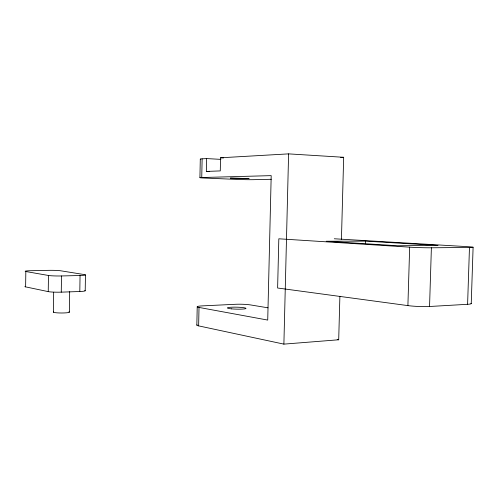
<?xml version="1.0" encoding="UTF-8"?>
<svg xmlns="http://www.w3.org/2000/svg" width="498" height="498" viewBox="0 0 498 498"><rect width="100%" height="100%" fill="white"/><g stroke="black" fill="none" stroke-linecap="round" stroke-linejoin="round"><path stroke-width="0.75" d="M84.847 290.539A9.624 0.865 0.5 0 1 79.805 291.504L61.266 292.152A9.767 0.884 0.4 0 1 48.238 291.623L25.622 286.879L25.828 271.522A9.338 0.654 0.5 0 1 30.795 270.713L48.505 270.339A9.201 0.641 0.6 0 1 60.607 270.775L84.473 274.603A9.63 0.71 0.6 0 1 80.053 275.506L61.503 275.96A9.773 0.722 0.6 0 1 48.468 275.475L25.828 271.522M48.238 291.623L48.468 275.475M53.386 312.109L53.672 292.239M61.266 292.152L61.503 275.96M69.371 312.165L69.676 291.66M79.805 291.504L80.053 275.506M85.208 290.788L85.457 274.94M196.835 325.076L197.22 306.756M199.91 177.674L200.296 159.117M339.885 296.291L338.702 339.773L283.885 344.124L198.634 325.879L199.019 307.44A11.043 1.17 1.3 0 1 202.188 305.89L235.535 304.29A10.794 1.114 1.5 0 1 250.482 304.919L267.98 307.82M271.267 179.286L253.395 179.678A10.856 0.33 1.1 0 1 238.355 179.461L204.883 178.072A11.105 0.349 1.2 0 1 201.74 177.525L202.132 158.837L206.614 158.582L220.907 159.372M209.347 171.561L206.34 171.424L206.614 158.582M341.429 239.606L343.67 157.293L288.597 153.876L220.558 157.785L220.272 170.907L206.34 171.424M283.885 344.124L288.597 153.876M365.457 243.435L365.52 241.125L326.209 241.244L397.398 245.744L438.016 245.464L365.52 241.125M407.899 305.61L409.667 247.164L278.824 238.791L277.616 288.012L407.899 305.61A15.164 1.426 2.5 0 0 429.556 306.494L467.597 304.303A14.834 1.326 2.6 0 0 471.002 303.344M429.556 306.494L431.386 247.786L469.471 247.45L467.597 304.303M471.233 303.631L473.1 247.238M340.632 157.443L343.67 157.293M201.74 177.525L271.198 175.632L267.725 320.077L199.019 307.44M220.558 157.785L223.608 157.953M334.289 238.772L467.927 246.691A14.872 0.504 1.7 0 1 469.471 247.45M337.202 339.487L338.702 339.773M68.886 311.829A7.999 0.896 0.2 0 1 61.752 312.999A7.999 0.896 0.2 0 1 53.641 311.841M25.622 286.879A9.331 0.797 0.3 0 1 25.056 286.425M431.386 247.786A15.208 0.542 1.7 0 1 409.667 247.164M200.532 159.236A11.118 0.566 1.2 0 1 202.132 158.837M198.634 325.879A11.037 1.382 1.3 0 1 197.077 324.802M248.975 178.502L230.362 178.141L248.975 178.502M231.682 308.872A9.263 0.984 1.4 0 0 245.981 308.455A9.263 0.984 1.4 0 0 232.535 307.185A9.263 0.984 1.4 0 0 231.682 308.872"/></g></svg>
